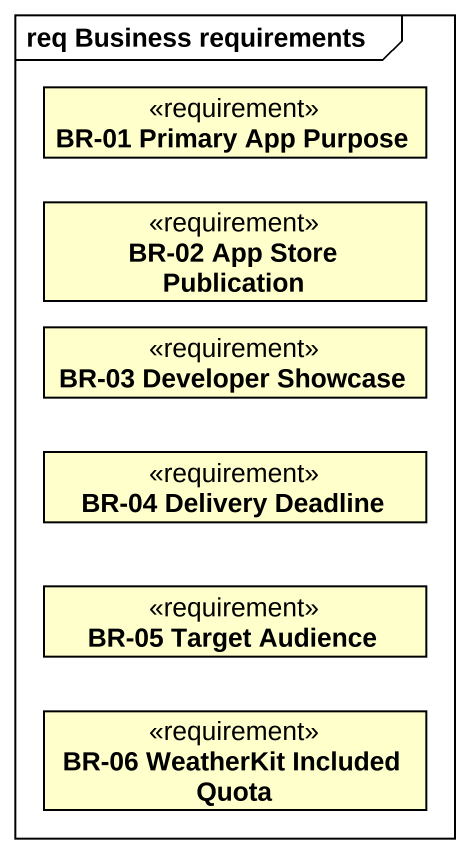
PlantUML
@startuml
mainframe req Business requirements
hide circle
hide empty members
class "BR-01 Primary App Purpose" as BR_01_Primary_App_Purpose <<requirement>>
class "BR-02 App Store Publication" as BR_02_App_Store_Publication <<requirement>>
class "BR-03 Developer Showcase" as BR_03_Developer_Showcase <<requirement>>
class "BR-04 Delivery Deadline" as BR_04_Delivery_Deadline <<requirement>>
class "BR-05 Target Audience" as BR_05_Target_Audience <<requirement>>
class "BR-06 WeatherKit Included Quota" as BR_06_WeatherKit_Included <<requirement>>
@enduml
